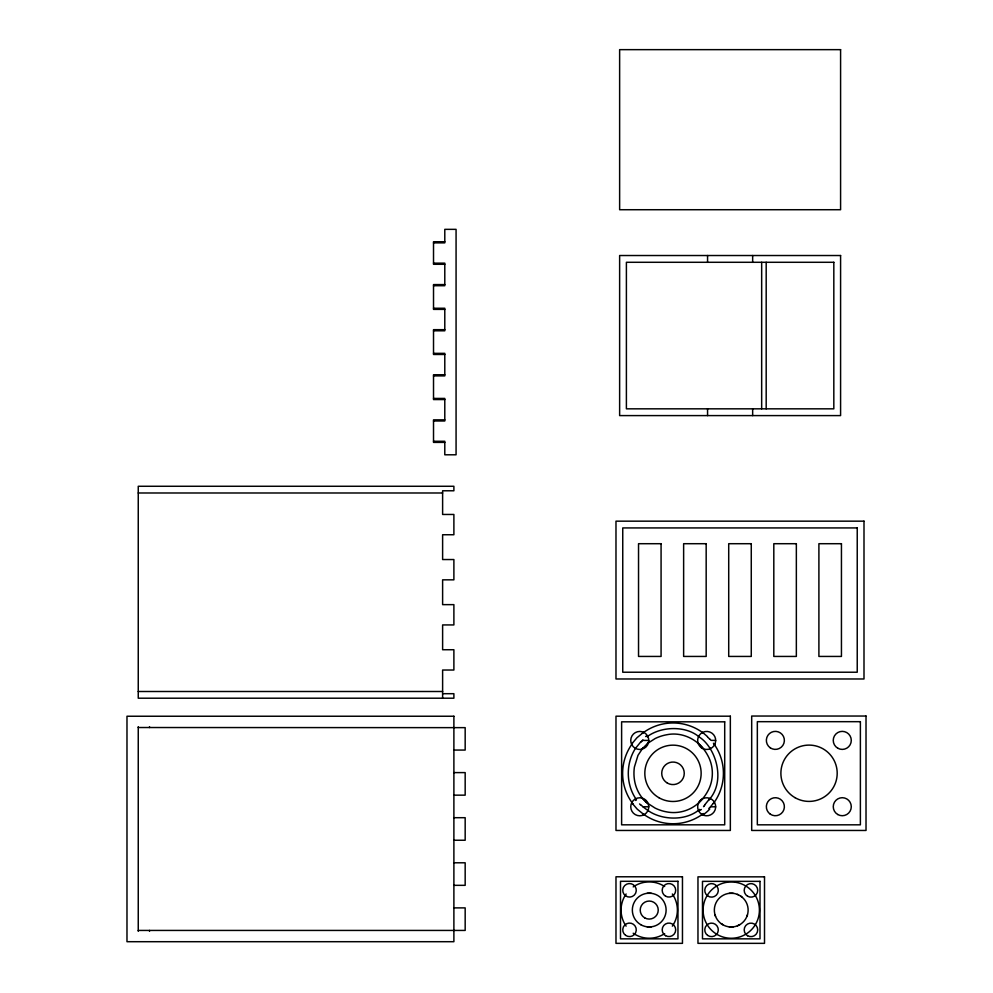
<?xml version="1.0" encoding="UTF-8"?>
<svg xmlns="http://www.w3.org/2000/svg" width="993" height="993" viewBox="0 0 993 993"><rect width="100%" height="100%" fill="white"/><g stroke="black" fill="none" stroke-linecap="round" stroke-linejoin="round"><path stroke-width="1.49" d="M747.468 914.814L746.947 916.328M635.508 748.337L640.584 742.094M635.781 747.915C625.59 763.183 625.789 784.755 636.476 799.713M709.933 798.459L704.757 804.802M714.265 802.108L709.647 807.83M631.56 744.117L636.947 737.762L643.551 732.313M708.741 800.135C726.342 781.057 715.754 747.841 699.631 737.265M641.838 749.169L648.441 742.69M643.005 747.766L637.978 755.363L634.39 767.105A43.133 43.133 0 0 0 634.39 779.505C635.594 788.057 639.653 796.324 646.158 802.059M702.51 798.893L698.613 802.903M710.554 806.825L715.68 806.788M642.881 739.959L642.372 740.393L648.777 740.455M699.606 809.407C685.257 821.695 660.99 819.846 647.97 810.499M647.399 743.521L655.169 738.531A43.121 43.121 0 0 1 666.961 734.708C680.615 731.903 694.889 738.01 703.354 748.772M647.076 736.732C661.81 725.871 685.828 725.92 698.625 736.508M739.76 924.694L737.427 925.824M647.188 893.303L651.271 893.303M729.197 893.34L733.281 893.34M651.271 926.841L647.188 926.841M733.194 926.879L729.284 926.879M444.79 241.746L433.519 241.746L433.519 264.287L444.79 264.287M433.519 242.863L444.79 242.863L444.79 229.346L456.072 229.346L456.072 454.794L444.79 454.794L444.79 441.277L433.519 441.277M433.519 263.157L444.79 263.157L444.79 285.711L433.519 285.711M444.79 284.581L433.519 284.581L433.519 309.382L444.79 309.382M433.519 308.252L444.79 308.252L444.79 330.793L433.519 330.793M444.79 329.676L433.519 329.676L433.519 354.476L444.79 354.476M433.519 353.347L444.79 353.347L444.79 375.888L433.519 375.888M444.79 374.758L433.519 374.758L433.519 399.558L444.79 399.558M433.519 398.429L444.79 398.429L444.79 420.982L433.519 420.982M444.79 419.853L433.519 419.853L433.519 442.394L444.79 442.394M138.25 492.987L442.617 492.987M138.25 691.5L442.617 691.5M442.617 693.697L453.888 693.697L453.888 698.203L138.25 698.203L138.25 486.272L453.888 486.272L453.888 490.778L442.617 490.778L442.617 514.461L453.888 514.461L453.888 534.743L442.617 534.743L442.617 559.543L453.888 559.543L453.888 579.838L442.617 579.838L442.617 604.638L453.888 604.638L453.888 624.932L442.617 624.932L442.617 649.732L453.888 649.732L453.888 670.027L442.617 670.027L442.617 698.203M138.25 727.521L465.171 727.646L465.171 750.063L453.888 750.063M710.069 739.276L711.038 740.368L715.68 740.455M453.888 772.604L465.171 772.604L465.171 795.157L453.888 795.157M640.696 804.665L641.565 805.509A7.832 1.415 43.8 0 0 641.937 805.832L642.955 806.75L648.777 806.788A9.024 9.024 0 0 0 635.247 798.98A9.024 9.024 0 0 0 635.247 814.595A9.024 9.024 0 0 0 648.777 806.788M453.888 817.698L465.171 817.698L465.171 840.239L453.888 840.239M453.888 862.793L465.171 862.793L465.171 885.334L453.888 885.334M453.888 907.887L465.171 907.887L465.171 930.429L138.25 930.429M737.427 894.383L738.221 894.718M722.73 924.694L721.278 923.751M647.051 809.891L642.992 806.788M644.023 814.657L637.283 809.208L631.722 802.754M740.493 895.971L741.895 896.989M702.622 732.462L707.401 736.521M648.181 803.759L647.312 803.064L655.144 808.103A43.121 43.121 0 0 0 666.936 811.939C679.088 814.272 692.084 810.052 700.561 801.028A43.133 43.133 0 0 0 707.86 791.011C713.843 780.175 713.843 766.509 707.872 755.673A43.146 43.146 0 0 0 701.294 746.388M698.216 743.385L700.586 745.644M646.294 802.183L647.262 803.014L642.508 798.298M709.647 747.779L710.28 748.697M715.543 916.328L715.022 914.814M766.186 262.289L766.186 408.831M761.668 262.289L761.668 408.831M752.657 255.524L752.657 262.289M752.657 408.831L752.657 415.595M707.562 255.524L707.562 262.289M707.562 408.831L707.562 415.595M149.521 726.665L149.521 727.521M149.521 930.429L149.521 931.273M138.25 726.665L138.25 931.273M672.348 893.998A28.164 28.164 0 0 1 672.348 926.146M664.652 933.631A28.164 28.164 0 0 1 633.199 933.234M626.099 926.146A28.164 28.164 0 0 1 626.099 893.998M633.199 886.898A28.164 28.164 0 0 1 664.652 886.501M640.386 804.764A7.956 1.701 43.7 0 1 639.591 803.933M635.805 800.482A8.614 1.452 44.2 0 1 636.091 799.067M709.449 807.855A8.8 1.278 -46 0 1 708.791 808.55M709.759 809.072A8.689 1.539 -45.8 0 1 702.063 814.62M704.856 805.025A8.031 1.514 -45.8 0 1 704.26 805.633M704.347 805.906A7.956 1.8 -46.2 0 1 703.54 806.676M701.331 809.481A8.416 1.576 -46.2 0 1 698.625 810.089M640.833 742.218A8.304 1.378 -44.5 0 1 641.639 741.436M641.888 741.126A8.329 1.229 -43.9 0 1 642.26 740.778M645.611 736.533A8.726 1.502 -44.2 0 1 647.486 736.496M707.488 736.893A8.825 1.229 46 0 1 709.796 739.264M714.786 744.191A8.441 1.005 47.1 0 1 714.228 744.551M713.421 743.223A50.395 50.395 0 0 1 713.421 803.474M703.441 813.54A50.395 50.395 0 0 1 642.819 813.689M633.298 804.355A50.395 50.395 0 0 1 632.442 743.472M642.409 733.33A50.395 50.395 0 0 1 703.441 733.182M840.587 49.65L619.632 49.65L619.632 209.722L840.587 209.722L840.587 49.65M840.587 255.524L619.632 255.524L619.632 415.595L840.587 415.595L840.587 255.524M833.822 262.289L626.397 262.289L626.397 408.831L833.822 408.831L833.822 262.289M863.997 521.164L615.983 521.164L615.983 678.976L863.997 678.976L863.997 521.164M857.232 527.928L622.748 527.928L622.748 672.224L857.232 672.224L857.232 527.928M661.077 543.705L638.536 543.705L638.536 656.435L661.077 656.435L661.077 543.705M706.172 543.705L683.631 543.705L683.631 656.435L706.172 656.435L706.172 543.705M751.267 543.705L728.713 543.705L728.713 656.435L751.267 656.435L751.267 543.705M796.349 543.705L773.808 543.705L773.808 656.435L796.349 656.435L796.349 543.705M841.443 543.705L818.902 543.705L818.902 656.435L841.443 656.435L841.443 543.705M866.02 716.04L751.689 716.04L751.689 830.458L866.02 830.458L866.02 716.04M453.888 716.238L126.98 716.238L126.98 941.699L453.888 941.699L453.888 716.238M730.339 716.189L615.983 716.189L615.983 830.458L730.339 830.458L730.339 716.189M724.704 721.824L621.618 721.824L621.618 824.823L724.704 824.823L724.704 721.824M860.385 721.675L757.336 721.675L757.336 824.823L860.385 824.823L860.385 721.675M682.464 876.782L615.983 876.782L615.983 943.35L682.464 943.35L682.464 876.782M764.511 876.844L697.967 876.844L697.967 943.35L764.511 943.35L764.511 876.844M677.958 881.3L620.501 881.3L620.501 938.844L677.958 938.844L677.958 881.3M760.005 881.35L702.485 881.35L702.485 938.844L760.005 938.844L760.005 881.35M707.637 935.406A6.765 6.765 0 0 0 718.274 930.491A6.765 6.765 0 0 0 708.692 923.738A6.765 6.765 0 0 0 707.637 935.406M747.568 935.741A6.765 6.765 0 0 0 757.721 929.882A6.765 6.765 0 0 0 747.568 924.024A6.765 6.765 0 0 0 747.568 935.741M747.568 896.232A6.765 6.765 0 0 0 757.721 890.373A6.765 6.765 0 0 0 747.568 884.515A6.765 6.765 0 0 0 747.568 896.232M707.637 895.897A6.765 6.765 0 0 0 718.274 890.982A6.765 6.765 0 0 0 708.692 884.229A6.765 6.765 0 0 0 707.637 895.897M722.11 924.322A16.893 16.893 0 0 0 748.114 910.904A16.893 16.893 0 0 0 723.5 895.09A16.893 16.893 0 0 0 722.11 924.322M717.02 934.413A28.164 28.164 0 0 0 759.409 910.271A28.164 28.164 0 0 0 717.306 885.632A28.164 28.164 0 0 0 717.02 934.413M644.718 917.88A9.024 9.024 0 0 0 658.247 910.072A9.024 9.024 0 0 0 644.718 902.252A9.024 9.024 0 0 0 644.718 917.88M625.615 895.847A6.765 6.765 0 0 0 636.252 890.92A6.765 6.765 0 0 0 626.67 884.18A6.765 6.765 0 0 0 625.615 895.847M625.615 935.356A6.765 6.765 0 0 0 636.252 930.429A6.765 6.765 0 0 0 626.67 923.689A6.765 6.765 0 0 0 625.615 935.356M665.558 935.679A6.765 6.765 0 0 0 675.699 929.82A6.765 6.765 0 0 0 665.558 923.962A6.765 6.765 0 0 0 665.558 935.679M665.558 896.17A6.765 6.765 0 0 0 675.699 890.311A6.765 6.765 0 0 0 665.558 884.453A6.765 6.765 0 0 0 665.558 896.17M640.783 924.694A16.893 16.893 0 0 0 666.117 910.072A16.893 16.893 0 0 0 640.783 895.438A16.893 16.893 0 0 0 640.783 924.694M770.307 747.853A9.024 9.024 0 0 0 784.358 741.026A9.024 9.024 0 0 0 771.424 732.275A9.024 9.024 0 0 0 770.307 747.853M770.307 814.186A9.024 9.024 0 0 0 784.358 807.359A9.024 9.024 0 0 0 771.424 798.608A9.024 9.024 0 0 0 770.307 814.186M837.757 814.521A9.024 9.024 0 0 0 851.286 806.713A9.024 9.024 0 0 0 837.757 798.906A9.024 9.024 0 0 0 837.757 814.521M837.757 748.201A9.024 9.024 0 0 0 851.286 740.381A9.024 9.024 0 0 0 837.757 732.573A9.024 9.024 0 0 0 837.757 748.201M794.971 797.64A28.152 28.152 0 0 0 837.198 773.249A28.152 28.152 0 0 0 794.971 748.871A28.152 28.152 0 0 0 794.971 797.64M667.358 783.08A11.271 11.271 0 0 0 684.264 773.324A11.271 11.271 0 0 0 667.358 763.555A11.271 11.271 0 0 0 667.358 783.08M701.604 814.248A9.024 9.024 0 0 0 715.655 807.433A9.024 9.024 0 0 0 702.734 798.67A9.024 9.024 0 0 0 701.604 814.248M635.135 748.201A9.024 9.024 0 0 0 648.777 740.592A9.024 9.024 0 0 0 635.371 732.573A9.024 9.024 0 0 0 635.135 748.201M701.505 747.853A9.024 9.024 0 0 0 715.655 741.225A9.024 9.024 0 0 0 702.845 732.288A9.024 9.024 0 0 0 701.505 747.853M658.905 797.702A28.152 28.152 0 0 0 701.145 773.324A28.152 28.152 0 0 0 658.905 748.933A28.152 28.152 0 0 0 658.905 797.702"/></g></svg>
